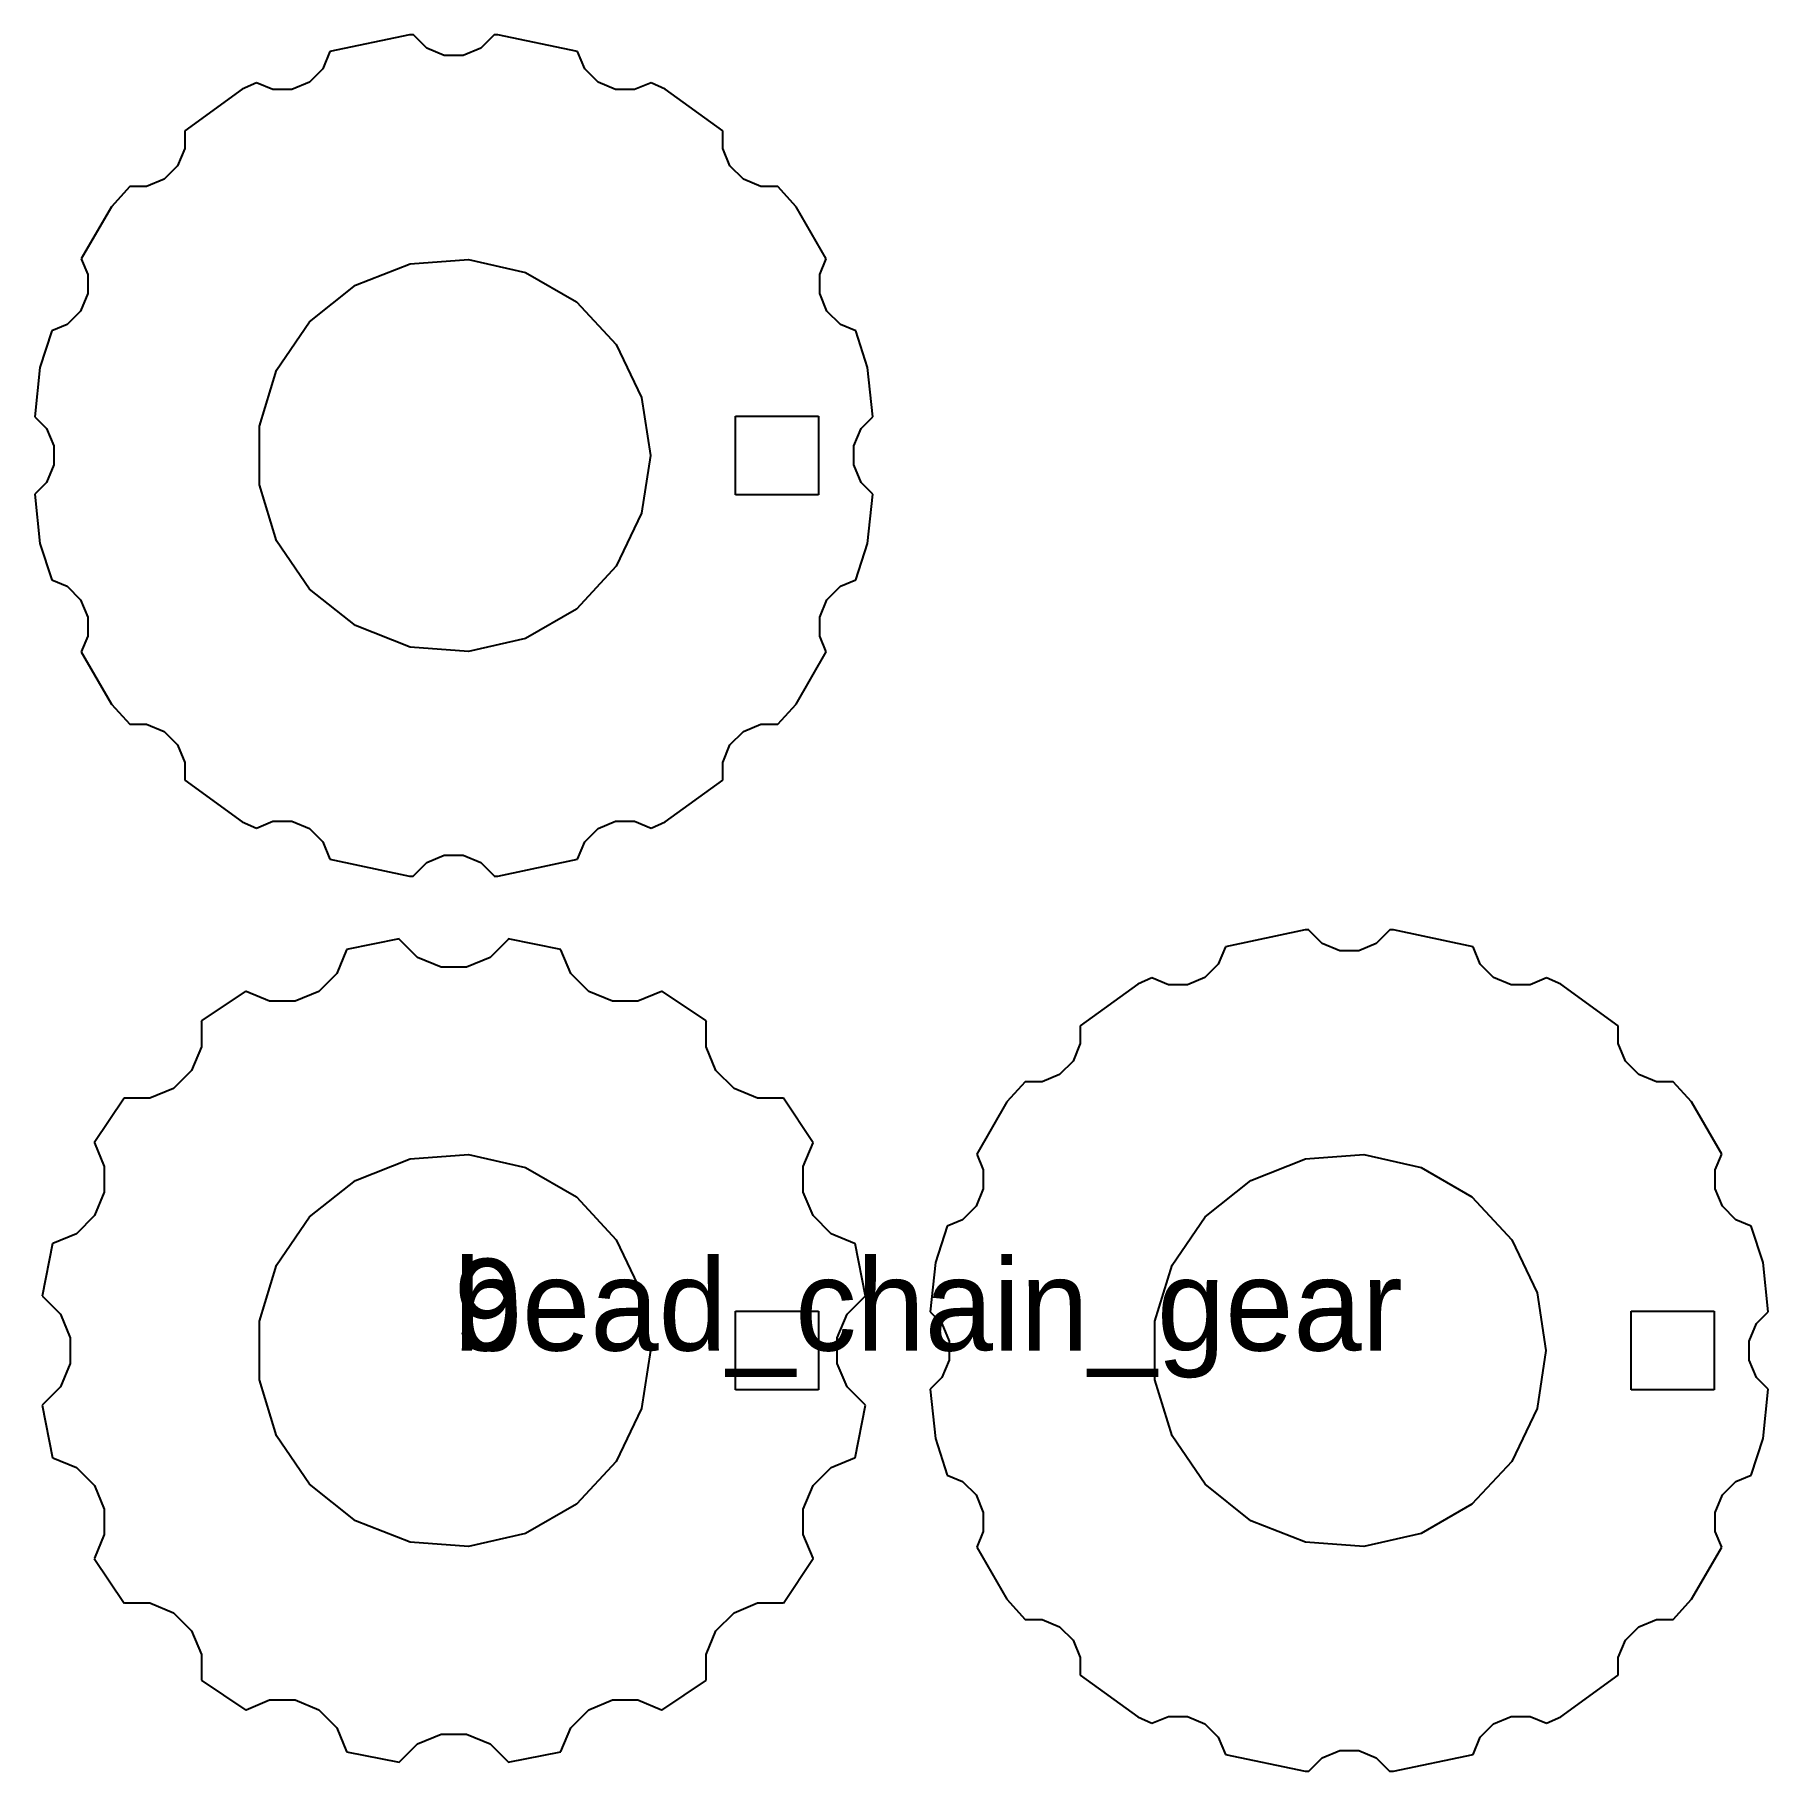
# Model space of a CAD drawing. Extents: x -13.7 to 43, y -13.7 to 43.
import ezdxf

# ---------------------------------------------------------------- set-up
doc = ezdxf.new("R2010")
doc.units = 0

msp = doc.modelspace()

# ---------------------------------------------------------------- linework, layer by layer
for p, q in [((-1.44511, 43.0097), (-4.04448, 42.4572)), ((-1.32178, 43.0097), (-1.44511, 43.0097)), ((-1.32098, 43.0077), (-1.32178, 43.0097)), ((-0.882645, 42.5694), (-1.32098, 43.0077)), ((-0.309937, 42.3322), (-0.882645, 42.5694)), ((0.882645, 42.5694), (0.309937, 42.3322)), ((1.32098, 43.0077), (0.882645, 42.5694)), ((1.32178, 43.0097), (1.32098, 43.0077)), ((1.44511, 43.0097), (1.32178, 43.0097)), ((4.04448, 42.4572), (1.44511, 43.0097)), ((-4.04448, 42.4572), (-4.27771, 41.8941)), ((0.309937, 42.3322), (-0.309937, 42.3322)), ((4.27771, 41.8941), (4.04448, 42.4572)), ((-6.44577, 41.441), (-6.91255, 41.2332)), ((-5.90865, 41.2185), (-6.44577, 41.441)), ((-4.71605, 41.4557), (-5.28876, 41.2185)), ((-4.27771, 41.8941), (-4.71605, 41.4557)), ((4.71605, 41.4557), (4.27771, 41.8941)), ((5.28876, 41.2185), (4.71605, 41.4557)), ((6.44577, 41.441), (5.90865, 41.2185)), ((6.91255, 41.2332), (6.44577, 41.441)), ((-6.91255, 41.2332), (-8.78683, 39.8714)), ((-5.28876, 41.2185), (-5.90865, 41.2185)), ((5.90865, 41.2185), (5.28876, 41.2185)), ((8.78683, 39.8714), (6.91255, 41.2332)), ((-8.78683, 39.8714), (-8.78683, 39.2954)), ((8.78683, 39.2954), (8.78683, 39.8714)), ((-8.78683, 39.2954), (-9.02406, 38.7227)), ((9.02406, 38.7227), (8.78683, 39.2954)), ((-9.02406, 38.7227), (-9.4624, 38.2843)), ((9.4624, 38.2843), (9.02406, 38.7227)), ((-10.5899, 38.0471), (-11.1848, 37.3865)), ((-10.0351, 38.0471), (-10.5899, 38.0471)), ((-9.4624, 38.2843), (-10.0351, 38.0471)), ((10.0351, 38.0471), (9.4624, 38.2843)), ((10.5899, 38.0471), (10.0351, 38.0471)), ((11.1848, 37.3865), (10.5899, 38.0471)), ((-11.1848, 37.3865), (-12.17, 35.68)), ((12.17, 35.68), (11.1848, 37.3865)), ((-12.17, 35.68), (-11.9583, 35.1689)), ((-3.21249, 34.8245), (-1.42969, 35.5242)), ((-1.42969, 35.5242), (0.480133, 35.6673)), ((0.480133, 35.6673), (2.34731, 35.2411)), ((2.34731, 35.2411), (4.00592, 34.2835)), ((11.9583, 35.1689), (12.17, 35.68)), ((-11.9583, 35.1689), (-11.9583, 34.549)), ((-4.70985, 33.6304), (-3.21249, 34.8245)), ((11.9583, 34.549), (11.9583, 35.1689)), ((-11.9583, 34.549), (-12.1955, 33.9763)), ((4.00592, 34.2835), (5.30858, 32.8796)), ((12.1955, 33.9763), (11.9583, 34.549)), ((-12.6338, 33.538), (-13.1344, 33.3306)), ((-12.1955, 33.9763), (-12.6338, 33.538)), ((-5.78871, 32.048), (-4.70985, 33.6304)), ((12.6338, 33.538), (12.1955, 33.9763)), ((13.1344, 33.3306), (12.6338, 33.538)), ((-13.1344, 33.3306), (-13.523, 32.1347)), ((13.523, 32.1347), (13.1344, 33.3306)), ((5.30858, 32.8796), (6.13954, 31.1541)), ((-13.523, 32.1347), (-13.6921, 30.5259)), ((-6.35323, 30.2178), (-5.78871, 32.048)), ((13.6921, 30.5259), (13.523, 32.1347)), ((6.13954, 31.1541), (6.42499, 29.2603)), ((-13.6921, 30.5259), (-13.3091, 30.1429)), ((-13.3091, 30.1429), (-13.0719, 29.5702)), ((-6.35323, 28.3027), (-6.35323, 30.2178)), ((9.21004, 27.9753), (9.21004, 30.5453)), ((9.21004, 30.5453), (11.9201, 30.5453)), ((11.9201, 30.5453), (11.9201, 27.9753)), ((13.0719, 29.5702), (13.3091, 30.1429)), ((13.3091, 30.1429), (13.6921, 30.5259)), ((-13.0719, 29.5702), (-13.0719, 28.9503)), ((13.0719, 28.9503), (13.0719, 29.5702)), ((-13.0719, 28.9503), (-13.3091, 28.3776)), ((6.42499, 29.2603), (6.13954, 27.3665)), ((13.3091, 28.3776), (13.0719, 28.9503)), ((-13.3091, 28.3776), (-13.6921, 27.9946)), ((-13.6921, 27.9946), (-13.523, 26.3858)), ((-5.78871, 26.4726), (-6.35323, 28.3027)), ((11.9201, 27.9753), (9.21004, 27.9753)), ((13.6921, 27.9946), (13.3091, 28.3776)), ((13.523, 26.3858), (13.6921, 27.9946)), ((6.13954, 27.3665), (5.30858, 25.6409)), ((-13.523, 26.3858), (-13.1344, 25.1899)), ((-4.70985, 24.8902), (-5.78871, 26.4726)), ((13.1344, 25.1899), (13.523, 26.3858)), ((5.30858, 25.6409), (4.00592, 24.237)), ((-13.1344, 25.1899), (-12.6338, 24.9825)), ((-12.6338, 24.9825), (-12.1955, 24.5442)), ((12.1955, 24.5442), (12.6338, 24.9825)), ((12.6338, 24.9825), (13.1344, 25.1899)), ((-12.1955, 24.5442), (-11.9583, 23.9715)), ((-3.21249, 23.696), (-4.70985, 24.8902)), ((11.9583, 23.9715), (12.1955, 24.5442)), ((-11.9583, 23.9715), (-11.9583, 23.3516)), ((4.00592, 24.237), (2.34731, 23.2794)), ((11.9583, 23.3516), (11.9583, 23.9715)), ((-11.9583, 23.3516), (-12.17, 22.8405)), ((-1.42969, 22.9964), (-3.21249, 23.696)), ((2.34731, 23.2794), (0.480133, 22.8532)), ((12.17, 22.8405), (11.9583, 23.3516)), ((-12.17, 22.8405), (-11.1848, 21.134)), ((0.480133, 22.8532), (-1.42969, 22.9964)), ((11.1848, 21.134), (12.17, 22.8405)), ((-11.1848, 21.134), (-10.5899, 20.4734)), ((10.5899, 20.4734), (11.1848, 21.134)), ((-10.5899, 20.4734), (-10.0351, 20.4734)), ((-10.0351, 20.4734), (-9.4624, 20.2362)), ((9.4624, 20.2362), (10.0351, 20.4734)), ((10.0351, 20.4734), (10.5899, 20.4734)), ((-9.4624, 20.2362), (-9.02406, 19.7979)), ((9.02406, 19.7979), (9.4624, 20.2362)), ((-9.02406, 19.7979), (-8.78683, 19.2251)), ((8.78683, 19.2251), (9.02406, 19.7979)), ((-8.78683, 19.2251), (-8.78683, 18.6491)), ((8.78683, 18.6491), (8.78683, 19.2251)), ((-8.78683, 18.6491), (-6.91255, 17.2873)), ((6.91255, 17.2873), (8.78683, 18.6491)), ((-6.91255, 17.2873), (-6.44577, 17.0795)), ((-6.44577, 17.0795), (-5.90865, 17.302)), ((-5.90865, 17.302), (-5.28876, 17.302)), ((-5.28876, 17.302), (-4.71605, 17.0648)), ((-4.71605, 17.0648), (-4.27771, 16.6264)), ((4.27771, 16.6264), (4.71605, 17.0648)), ((4.71605, 17.0648), (5.28876, 17.302)), ((5.28876, 17.302), (5.90865, 17.302)), ((5.90865, 17.302), (6.44577, 17.0795)), ((6.44577, 17.0795), (6.91255, 17.2873)), ((-4.27771, 16.6264), (-4.04448, 16.0634)), ((4.04448, 16.0634), (4.27771, 16.6264)), ((-4.04448, 16.0634), (-1.44511, 15.5109)), ((-1.32098, 15.5128), (-0.882645, 15.9511)), ((-0.882645, 15.9511), (-0.309937, 16.1883)), ((-0.309937, 16.1883), (0.309937, 16.1883)), ((0.309937, 16.1883), (0.882645, 15.9511)), ((0.882645, 15.9511), (1.32098, 15.5128)), ((1.44511, 15.5109), (4.04448, 16.0634)), ((-1.44511, 15.5109), (-1.32178, 15.5109)), ((-1.32178, 15.5109), (-1.32098, 15.5128)), ((1.32098, 15.5128), (1.32178, 15.5109)), ((1.32178, 15.5109), (1.44511, 15.5109)), ((27.8151, 13.7494), (25.2158, 13.1969)), ((27.9385, 13.7494), (27.8151, 13.7494)), ((27.9393, 13.7475), (27.9385, 13.7494)), ((28.3776, 13.3091), (27.9393, 13.7475)), ((30.5813, 13.7475), (30.1429, 13.3091)), ((30.582, 13.7494), (30.5813, 13.7475)), ((30.7054, 13.7494), (30.582, 13.7494)), ((33.3047, 13.1969), (30.7054, 13.7494)), ((-3.50168, 13.0993), (-3.82092, 12.3286)), ((-1.78293, 13.4547), (-3.50168, 13.1128)), ((-3.50168, 13.1128), (-3.50168, 13.0993)), ((-1.77777, 13.4423), (-1.78293, 13.4547)), ((-1.18787, 12.8524), (-1.77777, 13.4423)), ((1.77777, 13.4423), (1.18787, 12.8524)), ((1.78293, 13.4547), (1.77777, 13.4423)), ((3.50168, 13.1128), (1.78293, 13.4547)), ((3.50168, 13.0993), (3.50168, 13.1128)), ((3.82092, 12.3286), (3.50168, 13.0993)), ((25.2158, 13.1969), (24.9825, 12.6338)), ((28.9503, 13.0719), (28.3776, 13.3091)), ((29.5702, 13.0719), (28.9503, 13.0719)), ((30.1429, 13.3091), (29.5702, 13.0719)), ((33.538, 12.6338), (33.3047, 13.1969)), ((-0.417114, 12.5331), (-1.18787, 12.8524)), ((0.417114, 12.5331), (-0.417114, 12.5331)), ((1.18787, 12.8524), (0.417114, 12.5331)), ((24.9825, 12.6338), (24.5442, 12.1955)), ((33.9763, 12.1955), (33.538, 12.6338)), ((-3.82092, 12.3286), (-4.41083, 11.7387)), ((4.41083, 11.7387), (3.82092, 12.3286)), ((22.3477, 11.9729), (20.4734, 10.6112)), ((22.8145, 12.1807), (22.3477, 11.9729)), ((23.3516, 11.9583), (22.8145, 12.1807)), ((23.9715, 11.9583), (23.3516, 11.9583)), ((24.5442, 12.1955), (23.9715, 11.9583)), ((34.549, 11.9583), (33.9763, 12.1955)), ((35.1689, 11.9583), (34.549, 11.9583)), ((35.706, 12.1807), (35.1689, 11.9583)), ((36.1728, 11.9729), (35.706, 12.1807)), ((38.0471, 10.6112), (36.1728, 11.9729)), ((-6.79611, 11.7482), (-8.25319, 10.7746)), ((-6.78658, 11.7387), (-6.79611, 11.7482)), ((-6.01582, 11.4194), (-6.78658, 11.7387)), ((-5.18158, 11.4194), (-6.01582, 11.4194)), ((-4.41083, 11.7387), (-5.18158, 11.4194)), ((5.18158, 11.4194), (4.41083, 11.7387)), ((6.01582, 11.4194), (5.18158, 11.4194)), ((6.78658, 11.7387), (6.01582, 11.4194)), ((6.79611, 11.7482), (6.78658, 11.7387)), ((8.25319, 10.7746), (6.79611, 11.7482)), ((-8.25319, 10.7746), (-8.24803, 10.7622)), ((-8.24803, 10.7622), (-8.24803, 9.92793)), ((8.24803, 10.7622), (8.25319, 10.7746)), ((8.24803, 9.92793), (8.24803, 10.7622)), ((20.4734, 10.6112), (20.4734, 10.0351)), ((38.0471, 10.0351), (38.0471, 10.6112)), ((-8.24803, 9.92793), (-8.56729, 9.15718)), ((8.56729, 9.1572), (8.24803, 9.92793)), ((20.4734, 10.0351), (20.2362, 9.4624)), ((38.2843, 9.4624), (38.0471, 10.0351)), ((-8.56729, 9.15718), (-9.1572, 8.56729)), ((9.15718, 8.56729), (8.56729, 9.1572)), ((20.2362, 9.4624), (19.7979, 9.02406)), ((38.7227, 9.02406), (38.2843, 9.4624)), ((-9.1572, 8.56729), (-9.92793, 8.24803)), ((9.92793, 8.24803), (9.15718, 8.56729)), ((18.6703, 8.78683), (18.0755, 8.12621)), ((19.2251, 8.78683), (18.6703, 8.78683)), ((19.7979, 9.02406), (19.2251, 8.78683)), ((39.2954, 8.78683), (38.7227, 9.02406)), ((39.8502, 8.78683), (39.2954, 8.78683)), ((40.445, 8.12621), (39.8502, 8.78683)), ((-10.7746, 8.25319), (-11.7482, 6.79611)), ((-10.7622, 8.24803), (-10.7746, 8.25319)), ((-9.92793, 8.24803), (-10.7622, 8.24803)), ((10.7622, 8.24803), (9.92793, 8.24803)), ((10.7746, 8.25319), (10.7622, 8.24803)), ((11.7482, 6.79611), (10.7746, 8.25319)), ((18.0755, 8.12621), (17.0903, 6.41977)), ((41.4302, 6.41977), (40.445, 8.12621)), ((-11.7482, 6.79611), (-11.7387, 6.78658)), ((-11.7387, 6.78658), (-11.4194, 6.01582)), ((-3.21249, 5.56421), (-1.42969, 6.2639)), ((-1.42969, 6.2639), (0.480133, 6.40703)), ((0.480133, 6.40703), (2.34731, 5.98085)), ((11.4194, 6.01582), (11.7387, 6.78658)), ((11.7387, 6.78658), (11.7482, 6.79611)), ((17.0903, 6.41977), (17.302, 5.90865)), ((26.0478, 5.56421), (27.8306, 6.2639)), ((27.8306, 6.2639), (29.7404, 6.40703)), ((29.7404, 6.40703), (31.6076, 5.98085)), ((41.2185, 5.90865), (41.4302, 6.41977)), ((-11.4194, 6.01582), (-11.4194, 5.18158)), ((2.34731, 5.98085), (4.00592, 5.02325)), ((11.4194, 5.18158), (11.4194, 6.01582)), ((17.302, 5.90865), (17.302, 5.28876)), ((31.6076, 5.98085), (33.2662, 5.02325)), ((41.2185, 5.28876), (41.2185, 5.90865)), ((-11.4194, 5.18158), (-11.7387, 4.41083)), ((-4.70985, 4.3701), (-3.21249, 5.56421)), ((11.7387, 4.41083), (11.4194, 5.18158)), ((17.302, 5.28876), (17.0648, 4.71605)), ((24.5504, 4.3701), (26.0478, 5.56421)), ((41.4557, 4.71605), (41.2185, 5.28876)), ((4.00592, 5.02325), (5.30858, 3.61932)), ((17.0648, 4.71605), (16.6264, 4.27771)), ((33.2662, 5.02325), (34.5688, 3.61932)), ((41.8941, 4.27771), (41.4557, 4.71605)), ((-11.7387, 4.41083), (-12.3286, 3.82092)), ((-5.78871, 2.78769), (-4.70985, 4.3701)), ((12.3286, 3.82092), (11.7387, 4.41083)), ((16.1258, 4.07034), (15.7372, 2.8744)), ((16.6264, 4.27771), (16.1258, 4.07034)), ((23.4715, 2.78769), (24.5504, 4.3701)), ((42.3947, 4.07034), (41.8941, 4.27771)), ((42.7833, 2.8744), (42.3947, 4.07034)), ((-13.1128, 3.50168), (-13.4547, 1.78293)), ((-13.0993, 3.50168), (-13.1128, 3.50168)), ((-12.3286, 3.82092), (-13.0993, 3.50168)), ((5.30858, 3.61932), (6.13954, 1.8938)), ((13.0993, 3.50168), (12.3286, 3.82092)), ((13.1128, 3.50168), (13.0993, 3.50168)), ((13.4547, 1.78293), (13.1128, 3.50168)), ((34.5688, 3.61932), (35.3998, 1.8938)), ((15.7372, 2.8744), (15.5681, 1.26562)), ((42.9524, 1.26562), (42.7833, 2.8744)), ((-6.35323, 0.957596), (-5.78871, 2.78769)), ((22.907, 0.957596), (23.4715, 2.78769)), ((-13.4547, 1.78293), (-13.4423, 1.77777)), ((-13.4423, 1.77777), (-12.8524, 1.18787)), ((6.13954, 1.8938), (6.42499, 0)), ((12.8524, 1.18787), (13.4423, 1.77777)), ((13.4423, 1.77777), (13.4547, 1.78293)), ((35.3998, 1.8938), (35.6853, 0)), ((-12.8524, 1.18787), (-12.5331, 0.417114)), ((9.21004, -1.28499), (9.21004, 1.28499)), ((9.21004, 1.28499), (11.9201, 1.28499)), ((11.9201, 1.28499), (11.9201, -1.28499)), ((12.5331, 0.417114), (12.8524, 1.18787)), ((15.5681, 1.26562), (15.9511, 0.882645)), ((38.4703, -1.28499), (38.4703, 1.28499)), ((38.4703, 1.28499), (41.1803, 1.28499)), ((41.1803, 1.28499), (41.1803, -1.28499)), ((42.5694, 0.882645), (42.9524, 1.26562)), ((-6.35323, -0.957596), (-6.35323, 0.957596)), ((15.9511, 0.882645), (16.1883, 0.309937)), ((22.907, -0.957596), (22.907, 0.957596)), ((42.3322, 0.309937), (42.5694, 0.882645)), ((-12.5331, 0.417114), (-12.5331, -0.417114)), ((6.42499, 0), (6.13954, -1.8938)), ((12.5331, -0.417114), (12.5331, 0.417114)), ((16.1883, 0.309937), (16.1883, -0.309937)), ((35.6853, 0), (35.3998, -1.8938)), ((42.3322, -0.309937), (42.3322, 0.309937)), ((-12.5331, -0.417114), (-12.8524, -1.18787)), ((12.8524, -1.18787), (12.5331, -0.417114)), ((16.1883, -0.309937), (15.9511, -0.882645)), ((42.5694, -0.882645), (42.3322, -0.309937)), ((-5.78871, -2.78769), (-6.35323, -0.957596)), ((15.9511, -0.882645), (15.5681, -1.26562)), ((23.4715, -2.78769), (22.907, -0.957596)), ((42.9524, -1.26562), (42.5694, -0.882645)), ((-12.8524, -1.18787), (-13.4423, -1.77777)), ((11.9201, -1.28499), (9.21004, -1.28499)), ((13.4423, -1.77777), (12.8524, -1.18787)), ((15.5681, -1.26562), (15.7372, -2.8744)), ((41.1803, -1.28499), (38.4703, -1.28499)), ((42.7833, -2.8744), (42.9524, -1.26562)), ((-13.4423, -1.77777), (-13.4547, -1.78293)), ((-13.4547, -1.78293), (-13.1128, -3.50168)), ((6.13954, -1.8938), (5.30858, -3.61932)), ((13.1128, -3.50168), (13.4547, -1.78293)), ((13.4547, -1.78293), (13.4423, -1.77777)), ((35.3998, -1.8938), (34.5688, -3.61932)), ((-4.70985, -4.3701), (-5.78871, -2.78769)), ((24.5504, -4.3701), (23.4715, -2.78769)), ((15.7372, -2.8744), (16.1258, -4.07034)), ((42.3947, -4.07034), (42.7833, -2.8744)), ((-13.1128, -3.50168), (-13.0993, -3.50168)), ((-13.0993, -3.50168), (-12.3286, -3.82092)), ((-12.3286, -3.82092), (-11.7387, -4.41083)), ((5.30858, -3.61932), (4.00592, -5.02325)), ((11.7387, -4.41083), (12.3286, -3.82092)), ((12.3286, -3.82092), (13.0993, -3.50168)), ((13.0993, -3.50168), (13.1128, -3.50168)), ((34.5688, -3.61932), (33.2662, -5.02325)), ((-11.7387, -4.41083), (-11.4194, -5.18158)), ((-3.21249, -5.56421), (-4.70985, -4.3701)), ((11.4194, -5.18158), (11.7387, -4.41083)), ((16.1258, -4.07034), (16.6264, -4.27771)), ((16.6264, -4.27771), (17.0648, -4.71605)), ((26.0478, -5.56421), (24.5504, -4.3701)), ((41.4557, -4.71605), (41.8941, -4.27771)), ((41.8941, -4.27771), (42.3947, -4.07034)), ((4.00592, -5.02325), (2.34731, -5.98085)), ((17.0648, -4.71605), (17.302, -5.28876)), ((33.2662, -5.02325), (31.6076, -5.98085)), ((41.2185, -5.28876), (41.4557, -4.71605)), ((-11.4194, -5.18158), (-11.4194, -6.01582)), ((-1.42969, -6.2639), (-3.21249, -5.56421)), ((11.4194, -6.01582), (11.4194, -5.18158)), ((17.302, -5.28876), (17.302, -5.90865)), ((27.8306, -6.2639), (26.0478, -5.56421)), ((41.2185, -5.90865), (41.2185, -5.28876)), ((-11.4194, -6.01582), (-11.7387, -6.78658)), ((2.34731, -5.98085), (0.480133, -6.40703)), ((11.7387, -6.78658), (11.4194, -6.01582)), ((17.302, -5.90865), (17.0903, -6.41977)), ((31.6076, -5.98085), (29.7404, -6.40703)), ((41.4302, -6.41977), (41.2185, -5.90865)), ((-11.7387, -6.78658), (-11.7482, -6.79611)), ((-11.7482, -6.79611), (-10.7746, -8.25319)), ((0.480133, -6.40703), (-1.42969, -6.2639)), ((10.7746, -8.25319), (11.7482, -6.79611)), ((11.7482, -6.79611), (11.7387, -6.78658)), ((17.0903, -6.41977), (18.0755, -8.12621)), ((29.7404, -6.40703), (27.8306, -6.2639)), ((40.445, -8.12621), (41.4302, -6.41977)), ((-10.7746, -8.25319), (-10.7622, -8.24803)), ((-10.7622, -8.24803), (-9.92793, -8.24803)), ((-9.92793, -8.24803), (-9.15718, -8.56729)), ((9.1572, -8.56729), (9.92793, -8.24803)), ((9.92793, -8.24803), (10.7622, -8.24803)), ((10.7622, -8.24803), (10.7746, -8.25319)), ((18.0755, -8.12621), (18.6703, -8.78683)), ((39.8502, -8.78683), (40.445, -8.12621)), ((-9.15718, -8.56729), (-8.56729, -9.1572)), ((8.56729, -9.15718), (9.1572, -8.56729)), ((18.6703, -8.78683), (19.2251, -8.78683)), ((19.2251, -8.78683), (19.7979, -9.02406)), ((19.7979, -9.02406), (20.2362, -9.4624)), ((38.2843, -9.4624), (38.7227, -9.02406)), ((38.7227, -9.02406), (39.2954, -8.78683)), ((39.2954, -8.78683), (39.8502, -8.78683)), ((-8.56729, -9.1572), (-8.24803, -9.92793)), ((8.24803, -9.92793), (8.56729, -9.15718)), ((20.2362, -9.4624), (20.4734, -10.0351)), ((38.0471, -10.0351), (38.2843, -9.4624)), ((-8.24803, -9.92793), (-8.24803, -10.7622)), ((8.24803, -10.7622), (8.24803, -9.92793)), ((20.4734, -10.0351), (20.4734, -10.6112)), ((38.0471, -10.6112), (38.0471, -10.0351)), ((-8.24803, -10.7622), (-8.25319, -10.7746)), ((-8.25319, -10.7746), (-6.79611, -11.7482)), ((6.79611, -11.7482), (8.25319, -10.7746)), ((8.25319, -10.7746), (8.24803, -10.7622)), ((20.4734, -10.6112), (22.3477, -11.9729)), ((36.1728, -11.9729), (38.0471, -10.6112)), ((-6.79611, -11.7482), (-6.78658, -11.7387)), ((-6.78658, -11.7387), (-6.01582, -11.4194)), ((-6.01582, -11.4194), (-5.18158, -11.4194)), ((-5.18158, -11.4194), (-4.41083, -11.7387)), ((-4.41083, -11.7387), (-3.82092, -12.3286)), ((3.82092, -12.3286), (4.41083, -11.7387)), ((4.41083, -11.7387), (5.18158, -11.4194)), ((5.18158, -11.4194), (6.01582, -11.4194)), ((6.01582, -11.4194), (6.78658, -11.7387)), ((6.78658, -11.7387), (6.79611, -11.7482)), ((-3.82092, -12.3286), (-3.50168, -13.0993)), ((3.50168, -13.0993), (3.82092, -12.3286)), ((22.3477, -11.9729), (22.8145, -12.1807)), ((22.8145, -12.1807), (23.3516, -11.9583)), ((23.3516, -11.9583), (23.9715, -11.9583)), ((23.9715, -11.9583), (24.5442, -12.1955)), ((24.5442, -12.1955), (24.9825, -12.6338)), ((33.538, -12.6338), (33.9763, -12.1955)), ((33.9763, -12.1955), (34.549, -11.9583)), ((34.549, -11.9583), (35.1689, -11.9583)), ((35.1689, -11.9583), (35.706, -12.1807)), ((35.706, -12.1807), (36.1728, -11.9729)), ((-1.77777, -13.4423), (-1.18787, -12.8524)), ((-1.18787, -12.8524), (-0.417114, -12.5331)), ((-0.417114, -12.5331), (0.417114, -12.5331)), ((0.417114, -12.5331), (1.18787, -12.8524)), ((1.18787, -12.8524), (1.77777, -13.4423)), ((24.9825, -12.6338), (25.2158, -13.1969)), ((33.3047, -13.1969), (33.538, -12.6338)), ((-3.50168, -13.0993), (-3.50168, -13.1128)), ((-3.50168, -13.1128), (-1.78293, -13.4547)), ((-1.78293, -13.4547), (-1.77777, -13.4423)), ((1.77777, -13.4423), (1.78293, -13.4547)), ((1.78293, -13.4547), (3.50168, -13.1128)), ((3.50168, -13.1128), (3.50168, -13.0993)), ((25.2158, -13.1969), (27.8151, -13.7494)), ((27.9393, -13.7475), (28.3776, -13.3091)), ((28.3776, -13.3091), (28.9503, -13.0719)), ((28.9503, -13.0719), (29.5702, -13.0719)), ((29.5702, -13.0719), (30.1429, -13.3091)), ((30.1429, -13.3091), (30.5813, -13.7475)), ((30.7054, -13.7494), (33.3047, -13.1969)), ((27.8151, -13.7494), (27.9385, -13.7494)), ((27.9385, -13.7494), (27.9393, -13.7475)), ((30.5813, -13.7475), (30.582, -13.7494)), ((30.582, -13.7494), (30.7054, -13.7494))]:
    msp.add_line(p, q)

# ---------------------------------------------------------------- texts
at = {"color": 5}
for s in ['9', 'bead_chain_gear']:
    msp.add_text(s, height=3, dxfattribs=at).set_placement((0, 0))

doc.saveas('drawing.dxf')
